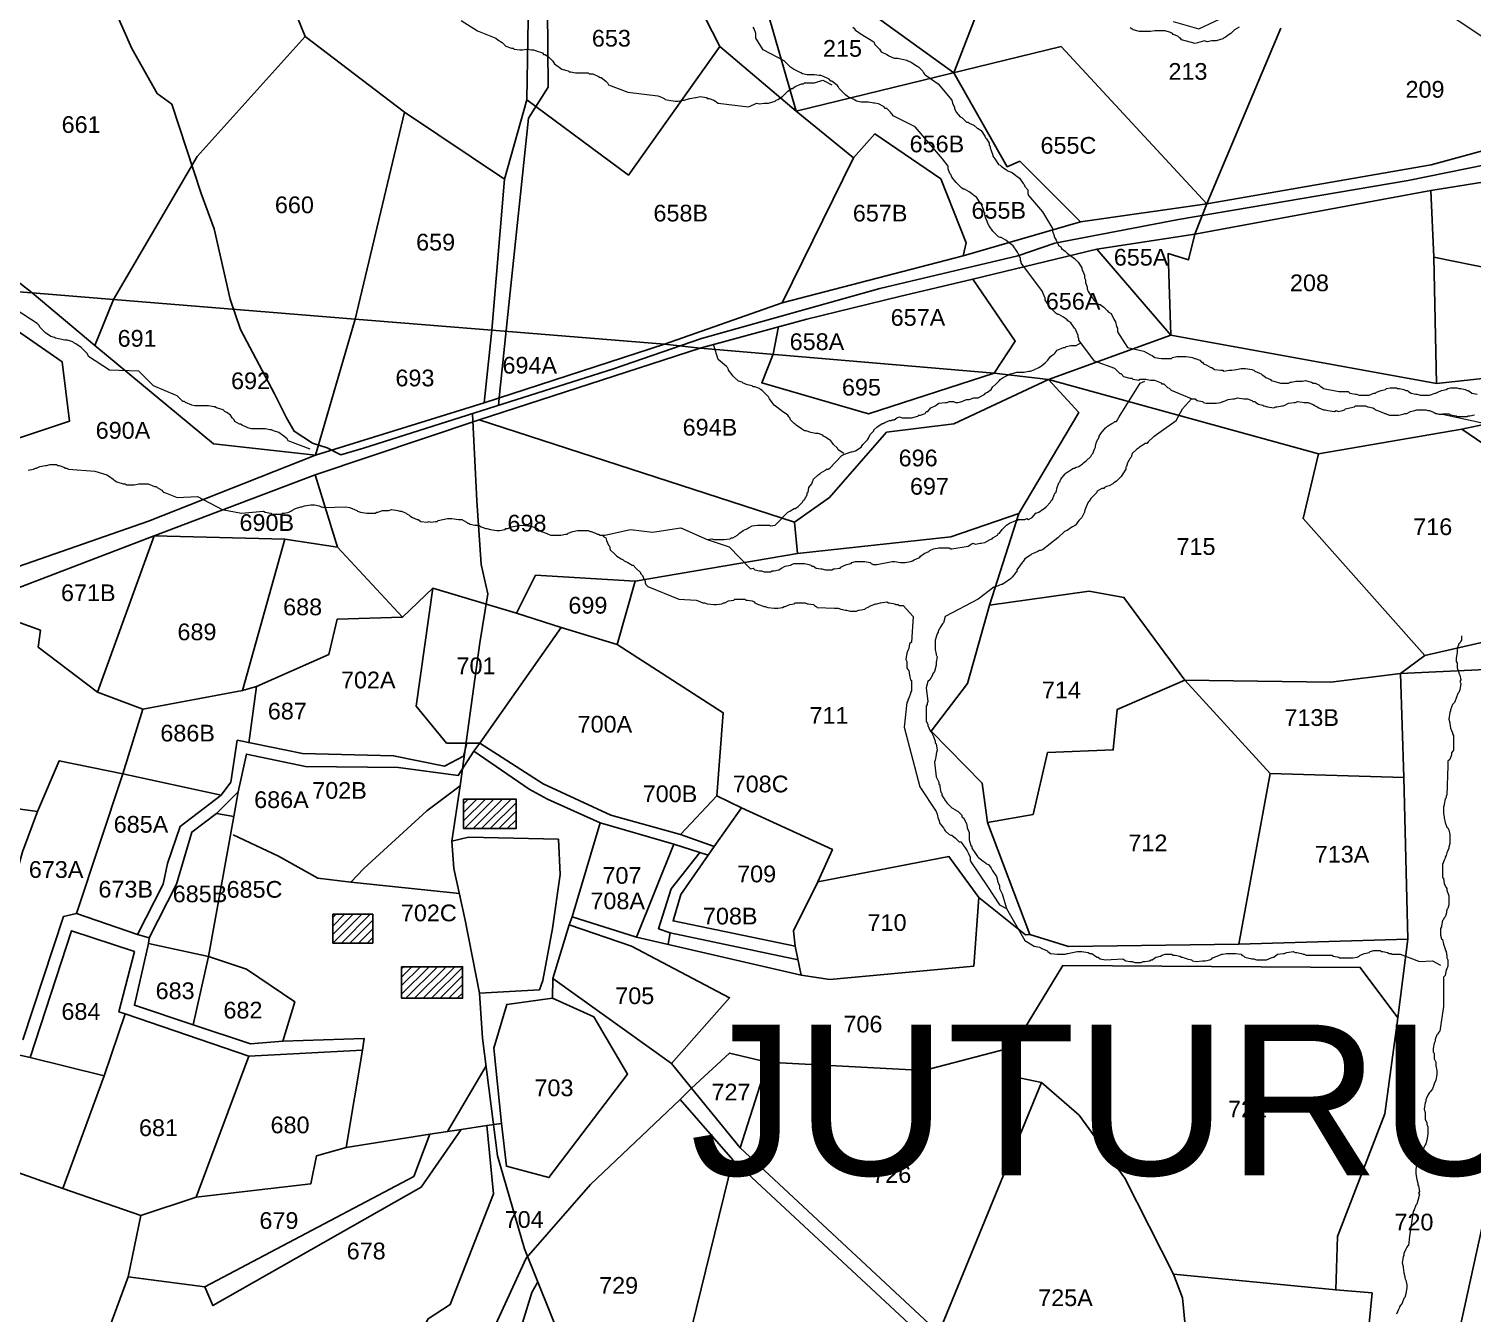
# Model space of a CAD drawing. Header units: inches. Extents: x -72 to 3350, y -615 to 1801.
# Drawn here: x 830.6 to 1128.7, y 288.4 to 553.7 of the extents above; entities that cross this region are included whole.
import ezdxf
from ezdxf.enums import TextEntityAlignment as Align

# ---------------------------------------------------------------- set-up
doc = ezdxf.new("R2010")
doc.units = ezdxf.units.IN
doc.header["$LTSCALE"] = 15
doc.header["$MEASUREMENT"] = 0
for name, color, linetype in [('PLOT', 255, 'Continuous'), ('PLOT NO', 7, 'Continuous'), ('ROAD', 50, 'Continuous'), ('STREAM', 130, 'Continuous'), ('VILLAGE', 20, 'Continuous')]:
    doc.layers.add(name, color=color, linetype=linetype)
doc.styles.get("Standard").update_dxf_attribs({"font": 'arial.ttf'})

msp = doc.modelspace()

# ---------------------------------------------------------------- hatches: boundary and pattern name
at = {"layer": 'VILLAGE', "linetype": 'ByBlock'}
h = msp.add_hatch(dxfattribs=at)
h.set_pattern_fill('ANSI31', color=256, scale=10, style=0)
h.paths.add_polyline_path([(907.57, 359.93), (920.17, 359.93), (920.17, 353.4), (907.57, 353.4)])
h.paths.add_polyline_path([(893.35, 370.78), (901.63, 370.78), (901.63, 364.81), (893.35, 364.81)])
h.paths.add_polyline_path([(920.38, 394.55), (931.21, 394.55), (931.21, 388.48), (920.38, 388.48)])

# ---------------------------------------------------------------- linework, layer by layer
at = {"layer": 'PLOT', "color": 0}
for points in [[(1418.08, 528.69), (1399.36, 528.56), (1371.28, 530.64), (1330.27, 541.65), (1272.75, 552.75), (1227.58, 544.21), (1213.92, 535.8), (1205.67, 533.99), (1120.21, 520.26), (1071.43, 511.25), (1073.92, 517.51), (1043.82, 550.01), (989.09, 536.65), (977.63, 576.41), (970.8, 597.9), (977.38, 631.03), (983.71, 661.32), (983.62, 730.22), (994.89, 737.87), (982.03, 751.16), (964.68, 763.72)], [(989.09, 536.65), (973.3, 550.05), (960.76, 574.64), (954.03, 591.55), (951.01, 629.64), (968.39, 652.01), (977.38, 631.03)], [(887.66, 552.13), (885.85, 556.49), (890.01, 579.12)], [(973.3, 550.05), (954.42, 523.49), (933.42, 539), (934.15, 580.58)], [(1047.82, 513.8), (1035.31, 526.34), (1032.69, 525.19), (1021.68, 544.61), (977.63, 576.41)], [(1030.72, 568.16), (1021.68, 544.61)], [(823.63, 562.08), (799.14, 524.2), (831.23, 499.17)], [(908.18, 536.46), (887.66, 552.13), (865.37, 527.34), (848.07, 497.78)], [(1089.19, 553.84), (1073.92, 517.51)], [(1066.46, 490.42), (1121.39, 480.44), (1148.78, 483.37), (1173.55, 482.68), (1193.34, 494.94), (1197.35, 499.86), (1214.87, 518.16), (1228.72, 517.82), (1248.78, 505.41), (1242.53, 516.8), (1257.44, 534.15), (1255.52, 541.06), (1228.05, 537.25), (1213.92, 535.8)], [(933.42, 539), (928.86, 522.62), (926.2, 491.44)], [(928.86, 522.62), (908.18, 536.46), (897.98, 493.7)], [(989.09, 536.65), (1000.9, 527.02)], [(1163.8, 533.66), (1153.12, 534.54), (1120.28, 525.58), (1073.92, 517.51)], [(673.42, 509.75), (743.64, 506.71), (766.06, 504.35), (815.17, 500.35), (831.23, 499.17), (848.07, 497.78), (897.98, 493.7), (926.2, 491.44), (961.9, 488.53), (986.2, 497.1), (1000.9, 527.02), (1005.33, 531.99), (1018.97, 522.68), (1024.18, 509.48), (1023.61, 506.79), (986.2, 497.1)], [(1120.21, 520.26), (1120.78, 506.55), (1121.39, 480.44)], [(1073.92, 517.51), (1047.82, 513.8), (1023.61, 506.79)], [(1071.43, 511.25), (1070.12, 505.94), (1065.91, 507.27), (1066.46, 490.42), (1041.2, 481.25), (1021.68, 472.06), (1007.75, 470.38), (995.94, 456.85), (988.73, 451.77), (989.38, 445.3), (955.82, 439.56), (952.09, 426.51), (940.57, 429.98), (923.77, 406.1), (922.52, 404.47), (919.27, 399.46), (906.91, 401.06), (887.73, 401.32), (875.52, 403.85), (873.82, 396.09), (869.34, 391.58), (864.23, 387.74), (861.08, 376.98), (855.45, 365.89), (853, 366.57), (840.41, 370.91), (837.73, 370.3), (829.36, 344.84)], [(1071.43, 511.25), (1051.18, 508.17), (1025.55, 501.99)], [(1051.18, 508.17), (1066.46, 490.42)], [(1120.78, 506.55), (1149.28, 500.73), (1148.78, 483.37)], [(969.25, 487.7), (991.27, 493.73), (1010.4, 498.36), (1025.55, 501.99), (1034.35, 489.19), (1029.96, 482.55), (969.25, 487.7)], [(815.17, 500.35), (837.45, 484.91), (838.94, 472.61), (812.04, 463.65), (795.37, 431.11)], [(831.23, 499.17), (844.23, 488.24), (848.07, 497.78)], [(844.23, 488.24), (868.74, 467.95), (889.79, 465.6), (897.98, 493.7)], [(1029.96, 482.55), (1004.02, 474.15), (981.98, 480.59), (984.34, 486.46), (985.46, 492.19)], [(926.2, 491.44), (924.63, 476.41)], [(961.9, 488.53), (924.63, 476.41), (889.79, 465.6), (855.27, 451.97), (795.37, 431.11), (786.44, 428.18), (775.44, 424.72), (703.28, 427.42), (678.03, 425.31)], [(678.51, 418.99), (701.1, 422.03), (748.74, 421.83), (777.14, 420.75), (791.37, 424.56), (818.78, 434.52), (856.49, 448.96), (889.69, 461.52), (923.63, 472.92), (969.25, 487.7), (961.9, 488.53)], [(1041.2, 481.25), (1047.47, 474.44), (1035.07, 453.53), (1029.02, 434.65), (1024.46, 418.45), (1016.96, 408.6), (1027.54, 397.85), (1028.64, 389.75), (1037.34, 366.57), (1036.47, 366.54), (1026.81, 374.26), (1020.64, 382.67), (993.55, 377.48), (996.59, 384.14), (977.8, 392.78), (972.7, 395.22), (974.02, 412.41), (952.09, 426.51)], [(1041.2, 481.25), (1029.96, 482.55)], [(1351.94, 471.18), (1345.96, 466.79), (1308.88, 474.71), (1280.52, 470.73), (1264.01, 475.77), (1253.67, 482.18), (1214.34, 482.68), (1188.38, 479.66), (1166.96, 470.57), (1138.29, 472.17), (1133.08, 472.36), (1126.62, 470.96), (1097, 465.9), (1041.2, 481.25)], [(988.73, 451.77), (923.63, 472.92)], [(1115.46, 365.63), (1114.61, 399.02), (1113.96, 420.49), (1118.97, 424.21), (1131.87, 427.16), (1139.79, 461.97), (1126.62, 470.96)], [(1097, 465.9), (1093.81, 452.5), (1118.97, 424.21)], [(931.32, 432.96), (914.05, 438.16), (907.75, 432.15), (894.32, 446.63), (889.69, 461.52)], [(1035.07, 453.53), (1021.04, 448.71), (989.38, 445.3)], [(894.32, 446.63), (883.48, 448.28), (856.49, 448.96), (844.76, 416.68), (854.13, 413.13), (874.68, 417), (883.48, 448.28)], [(1145.18, 447.95), (1156.43, 422.49), (1113.96, 420.49)], [(955.82, 439.56), (935.27, 440.82), (931.32, 432.96), (940.57, 429.98)], [(914.05, 438.16), (910.57, 413.73), (916.88, 406.12), (923.77, 406.1)], [(1113.96, 420.49), (1099.54, 418.71), (1069.38, 419.13), (1056.79, 436.21), (1049.6, 437.49), (1029.02, 434.65)], [(818.78, 434.52), (832.97, 429.43), (832.49, 425.98), (844.76, 416.68)], [(874.68, 417), (877.61, 417.79), (892.55, 424.44), (894.26, 431.71), (907.75, 432.15)], [(1156.43, 422.49), (1148.17, 386.06), (1143.31, 363.37), (1119.5, 254.73), (1112.66, 149.49)], [(877.61, 417.79), (876.02, 406.12)], [(1028.64, 389.75), (1038.02, 391.39), (1041.02, 404.18), (1054.6, 404.72), (1055.4, 413.08), (1069.38, 419.13)], [(1069.38, 419.13), (1086.97, 399.82), (1080.51, 364.62)], [(870.28, 395.35), (849.99, 399.75), (854.13, 413.13)], [(921.04, 406.13), (920.38, 403.45), (916.45, 401.39), (905.92, 403.52), (887.09, 404), (873.61, 406.72), (872.29, 398.04), (870.28, 395.35), (861.81, 388.9), (859.25, 381.28), (858.3, 377.01), (853, 366.57)], [(923.77, 406.1), (936.85, 397.72), (950.82, 391.25), (965.19, 387.24), (972.7, 395.22)], [(972.14, 384.77), (970.9, 382.96), (963.8, 385.25), (948.59, 389.63), (937.75, 394.57), (933.91, 396.58), (922.52, 404.47)], [(849.99, 399.75), (836.86, 402.48), (832.35, 392.02), (829.29, 383.63), (823.22, 361.93), (821.06, 346.5)], [(849.99, 399.75), (840.41, 370.91)], [(1086.97, 399.82), (1114.61, 399.02)], [(873.82, 396.09), (872.95, 390.93), (869.34, 391.58)], [(832.35, 392.02), (822.2, 393.35), (820.82, 389.48), (820.4, 386.2)], [(872.95, 390.93), (867.7, 362.05)], [(965.19, 387.24), (972.14, 384.77), (977.8, 392.78)], [(948.59, 389.63), (942.8, 370.21)], [(963.8, 385.25), (956.1, 366.01)], [(969.18, 383.5), (963.25, 376.01), (960.67, 367.76), (963.08, 366.96), (989.48, 361.37)], [(988.87, 364.14), (963.65, 369.39), (965.25, 374.83), (970.9, 382.96)], [(993.55, 377.48), (988.52, 367.35), (988.87, 364.14), (990.12, 358.2)], [(1026.81, 374.26), (1025.78, 360.06), (996.04, 357.32), (990.12, 358.2), (956.1, 366.01), (942.8, 370.21), (942.19, 368.55), (938.79, 357.47), (938.74, 353.43), (929.29, 352.14), (926.64, 343.1), (928.22, 327.53), (925.21, 327.11), (919.86, 326.33), (913.44, 325.33), (896.15, 322.58), (890, 320.86), (888.86, 315.08), (865.11, 312.3), (853.74, 308.54)], [(830.88, 341.14), (839.38, 367.36), (852.37, 363.1), (849.18, 350.61), (850.5, 350.17), (846.11, 337.39)], [(942.19, 368.55), (955.09, 364.17), (975.34, 353.53), (963.34, 339.95)], [(963.08, 366.96), (962.63, 364.58)], [(899.47, 342.66), (899.84, 345.13), (883.07, 344.58), (876.38, 344.02), (864.49, 347.9), (852.39, 351.96), (855.27, 364.72), (855.45, 365.89)], [(855.27, 364.72), (867.7, 362.05), (864.49, 347.9)], [(1037.34, 366.57), (1045.31, 364.09), (1080.51, 364.62), (1115.46, 365.63), (1113.36, 349.36)], [(867.7, 362.05), (875.52, 359.44), (885.54, 352.65), (883.07, 344.58)], [(967.45, 334.86), (975.34, 342.08), (983.17, 340.21), (1015.47, 338.46), (1033.92, 343.28), (1044.19, 360.18), (1105.62, 359.78), (1113.36, 349.36), (1110.72, 329.51), (1100.92, 304.21), (1100.55, 293.14), (1108.07, 292.52), (1105.86, 270.12), (1101.15, 248.16), (1095.42, 223.22)], [(908.09, 246.16), (922.29, 275.78), (933.34, 299.74), (946.62, 314.96), (965.15, 332.52), (967.45, 334.86), (963.34, 339.95), (938.79, 357.47)], [(938.74, 353.43), (947.27, 349.6), (954.23, 337.74), (938, 316.37), (929.23, 318.71), (928.22, 327.53)], [(850.5, 350.17), (876.04, 341.45), (865.11, 312.3)], [(795.41, 345.77), (799.34, 348.25), (830.88, 341.14), (846.11, 337.39), (837.56, 314.13)], [(1033.92, 343.28), (1032.54, 337.55), (1039.79, 336.02), (1018.59, 284.3)], [(876.04, 341.45), (899.47, 342.66), (896.15, 322.58)], [(983.17, 340.21), (977.51, 322.48)], [(1085.23, 224.01), (1061.35, 246.16), (1042.48, 262.51), (1039.87, 264.69), (1018.59, 284.3), (977.51, 322.48), (967.45, 334.86)], [(1039.79, 336.02), (1047.54, 329.29), (1057, 316.21), (1067.04, 296.42), (1068.87, 291.52), (1070.56, 274.35), (1063.6, 254.14), (1061.35, 246.16)], [(965.15, 332.52), (976.02, 320.06), (1017.31, 281.57), (1039.71, 261.27), (1042.06, 259.08), (1056.24, 246.82), (1080.73, 224.55), (1085.23, 224.01), (1095.42, 223.22), (1099.18, 190.61), (1105.65, 178.11), (1107.59, 174.74), (1108.94, 167.19), (1110.42, 157.88), (1112.66, 149.49), (1111.69, 140.31), (1109.51, 113.54)], [(787.73, 329.87), (805.39, 325.54), (837.56, 314.13), (853.74, 308.54), (851.06, 295.86), (841.44, 269.73)], [(913.44, 325.33), (910.11, 316.62), (866.96, 293.82), (851.06, 295.86)], [(866.96, 293.82), (868.61, 289.92), (911.62, 314.39), (919.86, 326.33)], [(925.21, 327.11), (926.55, 312.99), (917.62, 290.11), (913.04, 287.21), (897.65, 257.4), (908.09, 246.16), (902.72, 234.56)], [(976.02, 320.06), (961.94, 262.83)], [(1100.55, 293.14), (1067.04, 296.42)]]:
    msp.add_lwpolyline(points, dxfattribs=at)
at = {"layer": 'ROAD'}
for points in [[(839.32, 577.97), (851.82, 549.65), (857.05, 540.31), (860.13, 538.1), (866.15, 519.65), (868.84, 512.38), (872.16, 497.82), (874.3, 491.56), (881.34, 478.29), (883.79, 473.31), (885.37, 470.55), (889.16, 468.1), (892.21, 467.11), (895.05, 465.69), (899.72, 467.03), (951.38, 483.42), (969.56, 489.74), (1006.36, 500.04), (1034.86, 506.79), (1042.53, 509.4), (1068.07, 514.29), (1115.54, 522.37), (1148.04, 529)], [(937.56, 573.71), (937.84, 541.63), (933.78, 535.26), (929.72, 496.68), (927.83, 478.15), (927.56, 475.87)], [(922.19, 474.16), (923.11, 456.16), (924.01, 443.02), (925.38, 436.97), (923.71, 426.83), (919.66, 397.32), (917.97, 385.86), (918.39, 380.22), (920.73, 369.56), (923.64, 354.47), (924.29, 345.2), (927.38, 320.86), (932.99, 301.66), (941.04, 281.61)], [(919.66, 397.32), (912.76, 392.13), (899.77, 380.23), (897.09, 377.42), (890.25, 378.19), (882.15, 382.75), (872.77, 387.18)], [(917.97, 385.86), (921.39, 386.67), (939.96, 386.26), (940.34, 378.98), (938.73, 367.85), (936.74, 357.05), (936.05, 355.14), (923.64, 354.47)], [(919.52, 375.05), (897.09, 377.42)], [(865.84, -92.97), (864.4, -41.17), (863.45, -23.26), (863.99, -17.03), (877.39, 29.07), (881.43, 42.14), (882.2, 53.93), (887.33, 72.29), (890.3, 77.88), (894.77, 82.15), (898.03, 86.97), (913.16, 126.72), (929.37, 174.13), (929.65, 178.77), (917.37, 208.74), (917.24, 216.05), (914.92, 217.14), (912.06, 227.77), (926.79, 267.56), (934.51, 292.64), (935.73, 294.85)]]:
    msp.add_lwpolyline(points, dxfattribs=at)
at = {"layer": 'ROAD', "color": 2}
msp.add_lwpolyline([(925.02, 339.44), (917.04, 325.88)], dxfattribs=at)
at = {"layer": 'STREAM', "color": 4, "lineweight": 0}
for points in [[(1132.04, 551.22), (1121.83, 558.03)], [(919.86, 555.38), (923.27, 553.3), (927.05, 551.79), (927.43, 551.41), (928.37, 550.84), (928.56, 550.65), (929.13, 550.09), (930.26, 549.71), (930.64, 549.71), (930.83, 549.52), (931.97, 549.33), (932.34, 549.33), (932.53, 549.33), (933.48, 549.52), (934.43, 549.33), (934.8, 549.33), (935.37, 549.14), (936.69, 548.76), (936.88, 548.38), (937.26, 548.38), (938.02, 547.82), (938.4, 547.44), (938.59, 547.25), (938.77, 547.06), (939.15, 546.49), (939.91, 545.93), (940.1, 545.74), (940.67, 545.36), (941.99, 544.98), (942.18, 544.79), (942.56, 544.79), (943.5, 544.6), (943.88, 544.6), (944.26, 544.6), (945.2, 544.6), (946.15, 544.6), (946.34, 544.41), (947.1, 544.41), (948.23, 543.85), (948.61, 543.66), (948.8, 543.66), (949.74, 542.9), (949.93, 542.71), (950.12, 542.52), (950.31, 542.14), (954.28, 540.63), (960.52, 539.87), (960.9, 539.69), (961.85, 539.31), (962.03, 539.12), (962.79, 538.93), (964.12, 538.74), (964.3, 538.74), (964.68, 538.74), (965.82, 538.93), (966.01, 538.93), (966.38, 539.12), (967.14, 539.31), (968.28, 539.5), (968.46, 539.5), (969.22, 539.69), (970.54, 539.5), (970.73, 539.31), (971.11, 539.31), (972.06, 538.93), (972.44, 538.74), (972.62, 538.55), (973, 538.36), (979.24, 537.61), (980.95, 538.36), (981.51, 538.17), (982.46, 538.36), (982.84, 538.36), (983.4, 538.36), (984.73, 538.74), (984.92, 538.93), (985.3, 539.12), (986.24, 539.69), (986.43, 539.87), (986.62, 540.06), (987.38, 540.82), (988.13, 541.39), (988.32, 541.39), (988.89, 541.77), (990.21, 542.33), (990.59, 542.33), (990.78, 542.52), (991.91, 542.52), (992.29, 542.52), (992.48, 542.52), (992.86, 542.52), (994.56, 543.09), (996.45, 542.14)], [(1066.99, 555.19), (1072.29, 553.68), (1078.71, 556.71)], [(1070.77, 477.28), (1066.61, 478.98), (1066.42, 479.17), (1066.23, 479.36), (1065.86, 479.55), (1065.1, 480.31), (1064.72, 480.31), (1064.53, 480.49), (1063.21, 481.06), (1062.64, 481.06), (1062.26, 481.06), (1061.32, 481.25), (1060.37, 481.25), (1060.18, 481.25), (1059.8, 481.06), (1058.67, 481.25), (1058.48, 481.44), (1058.1, 481.44), (1056.78, 481.82), (1056.21, 482.39), (1056.02, 482.39), (1055.27, 483.14), (1054.89, 483.52), (1050.73, 485.03), (1047.51, 489.38), (1047.51, 489.76), (1047.32, 489.95), (1047.32, 490.33), (1046.94, 491.27), (1046.76, 491.65), (1046.57, 491.84), (1045.81, 492.98), (1045.24, 493.35), (1045.05, 493.54), (1044.3, 494.11), (1043.35, 494.68), (1043.16, 494.68), (1042.78, 494.87), (1042.03, 495.62), (1041.84, 495.81), (1041.65, 496), (1040.89, 497.14), (1040.51, 497.7), (1040.51, 498.08), (1040.14, 499.03), (1039.95, 499.41), (1036.73, 503.76), (1035.6, 505.27), (1035.6, 505.65), (1035.41, 505.84), (1035.41, 506.21), (1035.03, 507.16), (1034.84, 507.54), (1034.65, 507.73), (1033.9, 508.86), (1033.33, 509.24), (1033.14, 509.43), (1032.38, 510), (1031.44, 510.56), (1031.25, 510.56), (1030.87, 510.75), (1030.11, 511.51), (1029.92, 511.7), (1029.74, 511.89), (1028.98, 513.02), (1028.6, 513.59), (1028.6, 513.78), (1028.22, 514.72), (1028.03, 515.29), (1028.03, 515.67), (1027.84, 515.86), (1027.84, 516.24), (1027.47, 517.18), (1027.28, 517.56), (1027.09, 517.75), (1026.33, 518.88), (1025.76, 519.26), (1025.58, 519.45), (1024.82, 520.02), (1023.87, 520.59), (1023.68, 520.59), (1023.31, 520.78), (1022.55, 521.53), (1022.36, 521.72), (1022.17, 521.91), (1021.23, 523.04), (1021.04, 523.61), (1020.85, 523.8), (1020.47, 524.75), (1020.47, 525.31), (1019.33, 526.83), (1013.66, 533.45), (1009.12, 535.71), (1008.93, 536.09), (1008.74, 536.28), (1008.56, 536.47), (1007.8, 537.23), (1007.42, 537.23), (1007.23, 537.61), (1006.1, 538.17), (1005.34, 538.36), (1005.15, 538.36), (1004.02, 538.55), (1003.26, 538.55), (1002.88, 538.55), (1002.5, 538.55), (1001.56, 538.74), (1001.18, 538.93), (1000.99, 539.12), (999.67, 539.69), (999.29, 540.06), (999.1, 540.25), (998.34, 541.01), (997.97, 541.39), (997.78, 541.77), (997.59, 541.96), (997.4, 542.14), (996.45, 542.9), (996.26, 542.9), (995.89, 543.28), (994.75, 543.85), (994.18, 544.04), (993.81, 544.04), (992.86, 544.22), (991.91, 544.22), (991.72, 544.22), (991.35, 544.22), (990.4, 544.41), (990.02, 544.6), (989.64, 544.79), (988.51, 545.36), (987.94, 545.74), (987.75, 545.93), (987, 546.68), (986.62, 547.06), (982.27, 549.33), (980.76, 551.79), (980.76, 552.17), (980.76, 552.36), (980.76, 552.73), (980.38, 553.68), (980.19, 554.06)], [(1000.8, 554.06), (1001.18, 553.68), (1001.18, 553.49), (1001.56, 553.3), (1002.31, 552.73), (1005.15, 551.03), (1005.34, 550.47), (1006.1, 549.71), (1006.29, 549.52), (1006.66, 548.95), (1007.8, 548.38), (1008.18, 548.2), (1008.37, 548.01), (1009.31, 547.63), (1009.69, 547.63), (1010.07, 547.63), (1011.01, 547.44), (1011.96, 547.25), (1012.15, 547.06), (1012.72, 546.87), (1013.85, 546.12), (1014.23, 545.93), (1014.42, 545.74), (1015.17, 544.98), (1015.36, 544.6), (1015.55, 544.41), (1015.74, 544.22), (1018.39, 542.33), (1021.23, 538.93), (1021.41, 538.36), (1021.79, 537.42), (1021.79, 537.23), (1022.17, 536.47), (1022.93, 535.53), (1023.31, 535.34), (1023.5, 535.15), (1024.25, 534.39), (1024.63, 534.39), (1024.82, 534.2), (1025.76, 533.82), (1026.52, 533.07), (1026.71, 533.07), (1027.28, 532.69), (1028.03, 531.55), (1028.22, 531.18), (1028.41, 530.99), (1028.98, 530.04), (1028.98, 529.66), (1029.17, 529.47), (1029.17, 529.1), (1029.36, 528.53), (1029.74, 527.58), (1029.74, 527.39), (1030.11, 526.83), (1030.87, 525.69), (1031.25, 525.5), (1031.44, 525.31), (1032.19, 524.75), (1032.57, 524.56), (1032.76, 524.37), (1033.71, 523.99), (1034.46, 523.42), (1034.65, 523.23), (1035.22, 522.86), (1035.98, 521.72), (1036.17, 521.53), (1036.35, 521.15), (1036.92, 520.4), (1036.92, 520.02), (1036.92, 519.64), (1037.11, 519.26), (1039.95, 515.86), (1042.03, 512.45), (1042.03, 511.89), (1042.41, 510.94), (1042.41, 510.75), (1042.78, 510), (1043.35, 508.86), (1043.73, 508.67), (1043.92, 508.29), (1044.68, 507.73), (1044.86, 507.54), (1045.05, 507.35), (1045.81, 506.78), (1046.57, 506.21), (1046.76, 506.02), (1047.32, 505.46), (1048.08, 504.32), (1048.08, 504.13), (1048.27, 503.76), (1048.65, 502.81), (1048.65, 502.43), (1048.65, 502.24), (1048.84, 501.86), (1048.84, 501.3), (1049.21, 500.35), (1049.21, 499.97), (1049.4, 499.41), (1050.16, 498.27), (1050.35, 498.08), (1050.54, 497.7), (1051.29, 496.95), (1051.67, 496.76), (1051.86, 496.76), (1052.62, 496.19), (1053.37, 495.43), (1053.56, 495.25), (1054.13, 494.87), (1054.7, 493.73), (1054.89, 493.35), (1055.08, 493.17), (1055.27, 492.22), (1055.45, 491.84), (1055.45, 491.46), (1055.45, 491.08), (1057.53, 487.87), (1060.94, 487.11), (1061.51, 486.74), (1062.26, 486.36), (1062.64, 486.17), (1063.21, 485.79), (1064.53, 485.6), (1064.91, 485.6), (1065.1, 485.6), (1066.23, 485.6), (1066.61, 485.6), (1066.8, 485.79), (1067.75, 485.98), (1068.69, 485.98), (1068.88, 485.98), (1069.64, 485.98), (1070.96, 485.79), (1071.34, 485.6), (1071.53, 485.6), (1072.47, 485.22), (1072.85, 484.84), (1073.04, 484.84), (1073.23, 484.47), (1073.8, 484.28), (1074.74, 483.71), (1074.93, 483.71), (1075.5, 483.33), (1076.82, 483.14), (1077.2, 483.14), (1077.39, 482.95), (1078.53, 483.14), (1078.9, 483.14), (1079.09, 483.14), (1080.04, 483.33), (1080.98, 483.52), (1081.36, 483.52), (1081.93, 483.52), (1083.25, 483.33), (1083.63, 483.14), (1083.82, 482.95), (1084.77, 482.58), (1085.14, 482.39), (1085.33, 482.2), (1085.71, 482.01), (1086.09, 481.63), (1087.04, 481.25), (1087.22, 481.06), (1087.79, 480.87), (1089.12, 480.49), (1089.49, 480.49), (1089.87, 480.49), (1090.82, 480.49), (1091.2, 480.68), (1091.38, 480.68), (1092.33, 480.87), (1093.28, 480.87), (1093.65, 480.87), (1094.22, 481.06), (1095.55, 480.68), (1095.92, 480.49), (1096.3, 480.49), (1097.06, 480.12), (1097.44, 479.74), (1097.63, 479.74), (1098, 479.36), (1101.22, 478.79), (1103.11, 478.79), (1103.49, 478.41), (1104.62, 478.23), (1104.81, 478.23), (1105.38, 478.04), (1106.7, 478.04), (1107.08, 478.04), (1107.46, 478.04), (1108.4, 478.41), (1108.78, 478.41), (1108.97, 478.6), (1109.92, 478.98), (1110.86, 479.17), (1111.05, 479.36), (1111.81, 479.55), (1113.13, 479.55), (1113.32, 479.36), (1113.7, 479.36), (1114.65, 479.17), (1115.02, 478.98), (1115.4, 478.98), (1115.59, 478.79), (1116.16, 478.41), (1117.1, 478.23), (1117.29, 478.23), (1118.05, 478.04), (1119.37, 478.04), (1119.75, 478.04), (1119.94, 478.04), (1121.07, 478.41), (1121.26, 478.41), (1121.64, 478.6), (1122.4, 478.98), (1123.34, 479.17), (1123.72, 479.36), (1124.29, 479.55), (1125.61, 479.55), (1125.99, 479.36), (1126.37, 479.36), (1127.32, 479.17), (1127.69, 478.98), (1127.88, 478.98), (1128.26, 478.79), (1128.64, 478.41), (1129.77, 478.23)], [(1080.61, 554.06), (1079.66, 553.49), (1079.09, 552.92), (1078.9, 552.73), (1078.53, 552.55), (1077.77, 551.98), (1077.39, 551.79), (1077.2, 551.6), (1075.88, 551.22), (1075.12, 551.22), (1074.93, 551.22), (1073.99, 551.03), (1073.42, 551.22), (1071.53, 550.65), (1068.69, 551.41), (1068.5, 551.79), (1068.31, 551.79), (1067.94, 552.17), (1066.99, 552.55), (1066.8, 552.73), (1066.42, 552.92), (1065.29, 553.3), (1064.53, 553.3), (1064.34, 553.3), (1063.21, 553.3), (1062.26, 553.11), (1062.07, 553.11), (1061.69, 553.11), (1060.75, 553.11), (1060.37, 553.11), (1059.99, 553.11), (1058.67, 553.49), (1058.1, 553.87)], [(888.66, 466.88), (884.12, 468.58), (883.93, 468.96), (882.99, 469.72), (882.8, 469.9), (882.23, 470.28), (881.1, 470.66), (880.72, 470.85), (880.34, 470.85), (879.39, 471.04), (879.02, 471.04), (878.83, 471.04), (877.88, 471.04), (876.75, 471.04), (876.56, 471.04), (875.8, 471.23), (874.67, 471.8), (874.29, 471.99), (874.1, 471.99), (873.15, 472.55), (872.96, 472.93), (872.78, 473.12), (872.59, 473.31), (872.21, 473.88), (871.45, 474.44), (871.07, 474.63), (870.7, 475.01), (869.37, 475.39), (868.99, 475.58), (868.8, 475.58), (867.67, 475.77), (867.29, 475.77), (867.1, 475.77), (866.16, 475.77), (865.21, 475.77), (864.83, 475.77), (864.27, 475.96), (862.94, 476.52), (862.75, 476.71), (862.37, 476.71), (861.62, 477.47), (861.43, 477.66), (861.24, 477.85), (860.86, 478.04), (856.32, 479.93), (853.3, 482.95), (847.25, 483.14), (842.9, 485.98), (842.71, 486.55), (841.95, 487.3), (841.76, 487.49), (841.38, 487.87), (840.25, 488.63), (839.87, 488.82), (839.68, 489), (838.55, 489.38), (838.17, 489.38), (837.98, 489.38), (837.03, 489.57), (836.09, 489.76), (835.9, 489.95), (835.14, 490.14), (834.01, 490.9), (833.82, 491.08), (833.63, 491.27), (832.87, 492.03), (832.68, 492.41), (832.5, 492.6), (832.31, 492.79), (827.96, 495.62)], [(970.73, 448.16), (971.68, 448.35), (972.06, 448.16), (973.19, 448.16), (973.38, 448.16), (974.14, 448.16), (975.46, 448.35), (975.65, 448.54), (976.03, 448.54), (976.97, 449.1), (977.16, 449.29), (977.35, 449.48), (978.11, 450.05), (979.05, 450.43), (979.24, 450.62), (980, 450.99), (981.13, 451.18), (981.51, 451.18), (981.89, 451.18), (982.84, 451.18), (983.22, 451.18), (983.59, 451.18), (983.78, 450.99), (984.73, 451.18), (987.38, 453.83), (987.75, 454.02), (988.7, 454.59), (988.89, 454.59), (989.46, 454.97), (990.4, 455.91), (990.59, 456.29), (990.78, 456.48), (991.35, 457.42), (991.35, 457.8), (991.54, 457.99), (991.72, 458.94), (992.29, 459.69), (992.48, 460.07), (992.67, 460.64), (993.62, 461.58), (993.99, 461.77), (994.18, 461.96), (995.13, 462.53), (995.32, 462.72), (995.7, 462.72), (996.07, 462.91), (998.53, 465.56), (998.91, 465.74), (999.48, 465.93), (1000.42, 466.31), (1000.61, 466.31), (1001.37, 466.5), (1002.5, 467.26), (1002.69, 467.64), (1002.88, 467.82), (1003.64, 468.58), (1003.83, 468.77), (1004.02, 469.15), (1004.4, 469.9), (1005.15, 470.66), (1005.15, 470.85), (1005.72, 471.42), (1006.85, 472.17), (1007.04, 472.17), (1007.42, 472.36), (1008.37, 472.74), (1008.74, 472.74), (1008.93, 472.93), (1009.31, 472.93), (1009.88, 473.31), (1010.45, 473.5), (1011.01, 473.31), (1011.96, 473.31), (1012.15, 473.31), (1012.91, 473.31), (1014.23, 473.69), (1014.42, 473.88), (1014.8, 473.88), (1015.74, 474.25), (1015.93, 474.63), (1016.31, 474.63), (1016.88, 475.39), (1017.82, 475.77), (1018.01, 475.96), (1018.58, 476.33), (1019.9, 476.52), (1020.28, 476.52), (1020.66, 476.71), (1021.6, 476.71), (1021.98, 476.52), (1022.17, 476.52), (1022.55, 476.52), (1023.31, 476.71), (1024.25, 477.09), (1024.82, 477.09), (1025.76, 477.47), (1026.14, 477.47), (1026.71, 477.47), (1028.03, 478.23), (1028.22, 478.41), (1028.6, 478.6), (1029.36, 479.17), (1029.55, 479.55), (1029.74, 479.74), (1030.3, 480.31), (1031.06, 481.06), (1031.25, 481.25), (1031.82, 481.63), (1032.95, 482.2), (1033.33, 482.39), (1033.52, 482.39), (1034.65, 482.76), (1035.03, 482.76), (1035.22, 482.76), (1035.6, 482.76), (1036.17, 482.76), (1037.11, 482.95), (1037.49, 482.95), (1038.06, 483.14), (1039.19, 483.71), (1039.57, 483.9), (1039.76, 484.09), (1040.51, 484.66), (1040.89, 485.03), (1041.08, 485.22), (1041.65, 485.98), (1042.41, 486.55), (1042.6, 486.74), (1042.97, 487.3), (1044.3, 487.87), (1044.68, 487.87), (1044.86, 488.06), (1045.81, 488.25), (1046.19, 488.25), (1046.57, 488.25), (1046.94, 488.25), (1047.89, 488.82)], [(998.91, 465.93), (997.78, 466.69), (997.59, 467.07), (996.83, 467.82), (996.64, 468.01), (996.26, 468.58), (995.13, 469.34), (994.75, 469.53), (994.56, 469.72), (993.62, 470.09), (993.24, 470.09), (993.05, 470.09), (992.1, 470.28), (991.16, 470.66), (990.78, 470.66), (990.21, 471.04), (989.08, 471.8), (988.89, 471.99), (988.7, 472.17), (987.94, 472.93), (987.75, 473.31), (987.56, 473.5), (987.38, 473.88), (986.24, 474.63), (984.54, 475.96), (984.16, 476.52), (983.59, 477.28), (983.4, 477.66), (983.03, 478.04), (982.08, 478.98), (981.7, 479.17), (981.51, 479.36), (980.57, 479.74), (980.19, 479.74), (980, 479.93), (979.05, 480.12), (978.11, 480.49), (977.92, 480.68), (977.16, 480.87), (976.22, 481.82), (976.03, 482.01), (975.84, 482.2), (975.08, 483.14), (975.08, 483.33), (974.89, 483.71), (974.71, 483.9), (973, 485.41), (972.06, 488.25)], [(830.42, 462.53), (831.55, 462.72), (831.93, 462.91), (832.12, 462.91), (832.87, 463.29), (834.01, 463.48), (834.2, 463.48), (834.95, 463.66), (836.28, 463.66), (836.47, 463.48), (836.85, 463.48), (837.79, 463.1), (838.17, 462.91), (838.36, 462.91), (838.74, 462.72), (844.22, 462.34), (846.68, 461.58), (847.25, 461.21), (848, 460.64), (848.19, 460.45), (848.76, 460.07), (850.08, 459.69), (850.46, 459.69), (850.65, 459.5), (851.78, 459.5), (852.16, 459.5), (852.35, 459.5), (853.3, 459.69), (854.24, 459.69), (854.62, 459.69), (855.19, 459.69), (856.51, 459.13), (856.89, 459.13), (857.08, 458.94), (858.03, 458.37), (858.21, 458.18), (858.4, 457.99), (858.78, 457.8), (861.24, 456.86), (865.4, 457.05), (870.51, 454.4), (874.48, 453.64), (879.02, 454.02), (879.39, 453.83), (880.53, 453.64), (880.72, 453.45), (881.47, 453.45), (882.8, 453.45), (882.99, 453.64), (883.37, 453.64), (884.31, 453.83), (884.69, 454.02), (884.88, 454.21), (885.64, 454.59), (886.77, 454.97), (886.96, 454.97), (887.53, 455.15), (888.85, 455.34), (889.23, 455.34), (889.61, 455.34), (890.55, 455.15), (890.93, 454.97), (891.12, 454.97), (891.5, 454.78), (896.04, 454.97), (896.79, 454.78), (897.36, 454.59), (898.31, 454.21), (898.49, 454.02), (899.06, 453.83), (900.39, 453.64), (900.76, 453.64), (901.14, 453.64), (902.09, 453.64), (902.47, 453.83), (902.65, 453.83), (903.6, 454.21), (904.55, 454.21), (904.92, 454.21), (905.49, 454.4), (906.82, 454.21), (907.19, 454.02), (907.57, 454.02), (908.52, 453.64), (908.71, 453.45), (909.08, 453.26), (909.27, 453.07), (909.84, 452.7), (910.79, 452.32), (910.98, 452.32), (911.54, 451.94), (912.87, 451.75), (913.24, 451.94), (913.62, 451.75), (914.57, 451.94), (914.95, 451.94), (915.14, 452.13), (916.08, 452.32), (917.03, 452.51), (917.41, 452.51), (917.97, 452.51), (919.3, 452.32), (919.67, 452.32), (920.05, 452.32), (921, 451.75), (921.19, 451.56), (921.38, 451.56), (921.75, 451.37), (922.7, 451.18), (923.46, 451.18), (924.02, 450.8), (924.97, 450.43), (925.16, 450.43), (925.92, 450.24), (927.24, 450.05), (927.62, 450.05), (927.81, 450.05), (928.94, 450.24), (929.13, 450.43), (929.51, 450.43), (930.26, 450.8), (931.4, 450.99), (931.59, 450.99), (932.34, 451.18), (933.67, 450.99), (933.86, 450.99), (934.24, 450.99), (935.18, 450.62), (935.56, 450.43), (935.75, 450.24), (936.13, 450.05), (936.51, 449.86), (937.45, 449.48), (937.83, 449.29), (938.4, 449.1), (939.72, 449.1), (940.1, 449.1), (940.48, 449.1), (941.42, 449.29), (941.8, 449.29), (941.99, 449.48), (942.93, 449.86), (943.88, 450.05), (944.07, 450.05), (944.83, 450.05), (946.15, 450.05), (946.53, 449.86), (946.72, 449.86), (947.66, 449.48), (948.04, 449.29), (948.23, 449.29), (948.61, 449.1), (949.55, 449.1), (954.85, 450.24), (959.39, 449.67), (965.25, 450.62), (970.73, 448.16), (975.27, 446.64), (979.62, 442.11), (980.19, 442.3), (980.57, 441.92), (981.51, 441.73), (981.89, 441.73), (982.46, 441.54), (983.78, 441.54), (984.16, 441.73), (984.54, 441.73), (985.48, 441.92), (985.86, 442.11), (986.05, 442.3), (986.81, 442.67), (987.94, 442.86), (988.13, 443.05), (988.7, 443.24), (990.02, 443.24), (990.4, 443.24), (990.78, 443.24), (991.72, 443.05), (992.1, 442.86), (992.29, 442.67), (992.67, 442.67), (993.24, 442.3), (994.18, 442.11), (994.37, 442.11), (995.13, 441.92), (996.45, 441.92), (996.83, 442.11), (997.02, 442.11), (998.15, 442.3), (998.34, 442.48), (998.72, 442.67), (999.48, 443.05), (1000.42, 443.24), (1000.61, 443.43), (1001.37, 443.62), (1002.69, 443.62), (1003.07, 443.62), (1003.26, 443.62), (1004.4, 443.43), (1004.58, 443.24), (1004.96, 443.05), (1005.15, 443.05), (1005.72, 443.05), (1008.93, 443.62), (1009.5, 443.62), (1010.64, 443.43), (1010.82, 443.43), (1011.58, 443.43), (1012.72, 443.62), (1013.09, 443.81), (1013.47, 444), (1014.42, 444.38), (1014.61, 444.56), (1014.8, 444.75), (1015.55, 445.32), (1016.5, 445.7), (1016.69, 445.89), (1017.44, 446.27), (1018.58, 446.46), (1018.96, 446.46), (1019.33, 446.46), (1020.28, 446.46), (1020.66, 446.46), (1021.04, 446.27), (1021.23, 446.27), (1024.63, 446.83), (1025.58, 447.4), (1026.14, 447.21), (1027.09, 447.4), (1027.28, 447.4), (1028.03, 447.59), (1029.17, 448.16), (1029.55, 448.35), (1029.74, 448.54), (1030.68, 449.1), (1030.87, 449.48), (1031.06, 449.48), (1031.63, 450.24), (1032.38, 450.99), (1032.57, 451.18), (1033.14, 451.56), (1034.46, 452.13), (1034.65, 452.13), (1035.03, 452.32), (1035.98, 452.32), (1036.35, 452.32), (1036.73, 452.51), (1037.11, 452.32), (1037.87, 452.7), (1038.62, 453.64), (1039.19, 453.83), (1039.95, 454.4), (1040.33, 454.59), (1040.7, 454.97), (1041.65, 455.91), (1041.84, 456.29), (1042.03, 456.48), (1042.41, 457.42), (1042.6, 457.8), (1042.78, 457.99), (1042.97, 458.94), (1043.35, 459.88), (1043.54, 460.07), (1043.73, 460.64), (1044.68, 461.77), (1044.86, 461.96), (1045.24, 462.15), (1046, 462.72), (1046.38, 462.91), (1046.57, 462.91), (1046.94, 463.1), (1047.51, 463.29), (1048.27, 463.85), (1048.46, 464.04), (1049.02, 464.42), (1049.97, 465.37), (1050.16, 465.74), (1050.35, 465.93), (1050.73, 466.88), (1050.92, 467.26), (1050.92, 467.45), (1051.1, 468.39), (1051.67, 469.34), (1051.67, 469.53), (1052.05, 470.09), (1053, 471.23), (1053.19, 471.42), (1053.37, 471.61), (1054.32, 472.17), (1054.7, 472.36), (1054.89, 472.55), (1055.27, 472.55), (1055.83, 473.5), (1060.18, 480.49), (1061.13, 480.87)], [(1061.69, 468.2), (1063.02, 469.53), (1067.56, 472.74), (1068.88, 475.2), (1070.77, 477.28), (1071.53, 477.28), (1071.91, 476.9), (1073.04, 476.71), (1073.23, 476.52), (1073.8, 476.33), (1075.12, 476.33), (1075.5, 476.33), (1075.88, 476.33), (1076.82, 476.52), (1077.2, 476.71), (1077.39, 476.71), (1078.34, 477.09), (1079.28, 477.28), (1079.66, 477.28), (1080.23, 477.47), (1081.55, 477.28), (1081.93, 477.28), (1082.31, 477.28), (1083.25, 476.9), (1083.44, 476.71), (1083.82, 476.71), (1084.01, 476.52), (1084.58, 476.15), (1085.52, 475.96), (1085.71, 475.77), (1086.47, 475.58), (1087.79, 475.39), (1088.17, 475.58), (1088.36, 475.58), (1089.49, 475.77), (1089.68, 475.77), (1090.06, 475.96), (1090.82, 476.33), (1091.95, 476.52), (1092.14, 476.52), (1092.71, 476.71), (1094.03, 476.52), (1094.41, 476.52), (1094.79, 476.52), (1095.73, 476.15), (1096.11, 475.96), (1096.3, 475.77), (1096.68, 475.58), (1097.06, 475.39), (1098, 475.01), (1098.38, 475.01), (1098.95, 474.82), (1100.27, 474.63), (1100.65, 474.82), (1101.03, 474.63), (1101.98, 474.82), (1102.35, 475.01), (1102.54, 475.2), (1103.49, 475.39), (1104.43, 475.58), (1104.62, 475.77), (1105.38, 475.77), (1106.7, 475.77), (1107.08, 475.58), (1107.27, 475.58), (1108.22, 475.39), (1108.59, 475.2), (1108.78, 475.01), (1109.16, 474.82), (1109.73, 474.63), (1110.67, 474.25), (1110.86, 474.25), (1111.62, 473.88), (1112.94, 473.88), (1113.13, 473.88), (1113.51, 473.88), (1114.46, 474.07), (1114.83, 474.25), (1115.21, 474.25), (1115.97, 474.63), (1116.91, 474.82), (1117.29, 475.01), (1117.86, 475.01), (1119.18, 475.01), (1119.56, 474.82), (1119.94, 474.82), (1120.89, 474.44), (1121.26, 474.25), (1121.45, 474.25), (1121.83, 474.07), (1122.59, 474.07)], [(1129.21, 473.88), (1128.26, 473.69), (1127.88, 473.69), (1127.69, 473.5), (1126.37, 473.5), (1125.61, 473.5), (1125.42, 473.69), (1124.29, 473.88), (1123.91, 474.07), (1122.59, 474.07), (1130.53, 472.36)], [(1061.88, 468.2), (1061.51, 468.01), (1061.13, 468.01), (1060.94, 467.82), (1059.99, 467.26), (1059.8, 467.07), (1059.43, 466.88), (1058.48, 465.93), (1058.29, 465.18), (1058.1, 464.99), (1057.53, 464.04), (1057.35, 463.29), (1057.16, 463.1), (1057.16, 462.72), (1056.59, 461.77), (1056.4, 461.58), (1056.21, 461.21), (1055.27, 460.26), (1054.7, 459.88), (1054.51, 459.69), (1053.75, 459.31), (1053.19, 459.13), (1052.81, 458.94), (1052.62, 458.75), (1052.24, 458.75), (1051.29, 458.18), (1051.1, 457.8), (1050.92, 457.61), (1049.97, 456.67), (1049.59, 456.1), (1049.4, 455.91), (1049.02, 454.97), (1048.65, 454.02), (1048.65, 453.83), (1048.46, 453.45), (1048.08, 452.7), (1047.7, 452.32), (1047.51, 452.13), (1046.76, 451.18), (1046.19, 450.8), (1045.81, 450.62), (1045.05, 450.05), (1044.49, 449.86), (1043.16, 448.54), (1039.95, 446.08), (1039.57, 445.89), (1039.38, 445.89), (1039, 445.7), (1038.06, 445.32), (1037.68, 445.13), (1037.49, 444.94), (1036.35, 444.19), (1035.98, 443.62), (1035.79, 443.43), (1035.22, 442.67), (1034.65, 441.92), (1034.65, 441.54), (1034.46, 441.35), (1033.71, 440.4), (1033.52, 440.21), (1033.33, 440.03), (1032.19, 439.27), (1031.63, 438.89), (1031.44, 438.89), (1030.49, 438.51), (1029.92, 438.32), (1026.71, 435.87), (1019.9, 432.27), (1019.52, 430.95), (1019.33, 430.76), (1019.15, 430.57), (1018.96, 430.19), (1018.39, 429.25), (1018.39, 429.06), (1018.2, 428.68), (1017.82, 427.36), (1017.82, 426.79), (1017.82, 426.41), (1017.82, 425.46), (1018.01, 424.52), (1018.01, 424.33), (1018.2, 423.95), (1018.01, 422.82), (1018.01, 422.63), (1018.01, 422.25), (1017.63, 420.93), (1017.25, 420.36), (1017.25, 420.17), (1016.69, 419.22), (1016.31, 418.85), (1015.93, 417.52), (1016.31, 414.69), (1016.12, 414.31), (1016.12, 414.12), (1015.93, 413.74), (1015.93, 412.61), (1015.93, 412.42), (1015.93, 412.04), (1015.93, 410.71), (1016.31, 409.96), (1016.31, 409.77), (1016.69, 408.82), (1017.25, 408.07), (1017.25, 407.88), (1017.44, 407.5), (1017.82, 406.55), (1017.82, 406.18), (1018.01, 405.99), (1018.2, 404.66), (1018.01, 403.91), (1018.01, 403.72), (1017.82, 402.58), (1017.63, 402.2), (1018.01, 399.18), (1018.58, 398.04), (1018.58, 397.67), (1018.77, 397.48), (1018.77, 397.1), (1018.96, 395.96), (1019.15, 395.77), (1019.15, 395.4), (1019.9, 394.26), (1020.28, 393.69), (1020.47, 393.51), (1021.23, 392.75), (1021.98, 392.37), (1022.17, 392.18), (1022.55, 391.99), (1023.31, 391.24), (1023.31, 390.86), (1023.68, 390.67), (1024.25, 389.53), (1024.44, 388.78), (1024.44, 388.59), (1024.82, 387.64), (1024.82, 387.08), (1024.82, 386.7), (1024.82, 386.51), (1024.82, 386.13), (1025.2, 385), (1025.39, 384.81), (1025.39, 384.43), (1026.14, 383.29), (1026.52, 382.73), (1026.71, 382.54), (1027.47, 381.97), (1028.22, 381.4), (1028.41, 381.21), (1028.79, 381.02), (1029.36, 380.27), (1029.55, 379.89), (1029.74, 379.7), (1030.49, 378.57), (1030.68, 377.81), (1030.68, 377.62), (1031.06, 376.67), (1031.06, 376.11), (1031.63, 374.97), (1032.57, 371.95)], [(949.18, 448.91), (949.74, 448.54), (949.93, 447.97), (950.31, 447.02), (950.5, 446.83), (950.69, 446.08), (951.63, 445.13), (951.82, 444.94), (952.01, 444.75), (952.96, 444.19), (953.34, 444), (953.52, 443.81), (954.28, 443.43), (955.23, 442.86), (955.42, 442.86), (955.98, 442.3), (956.93, 441.35), (956.93, 441.16), (957.31, 440.78), (957.69, 439.84), (957.87, 439.65), (957.87, 439.27), (958.06, 438.89), (958.44, 438.51), (964.87, 435.87), (968.46, 435.68), (968.84, 435.49), (969.79, 435.11), (970.17, 435.11), (970.73, 434.92), (972.06, 434.73), (972.44, 434.73), (972.62, 434.73), (973.76, 434.92), (974.14, 435.11), (974.33, 435.11), (975.08, 435.49), (976.22, 435.68), (976.41, 435.87), (977.16, 435.87), (978.49, 435.87), (978.68, 435.68), (979.05, 435.68), (980, 435.49), (980.38, 435.3), (980.57, 435.11), (980.95, 434.92), (981.32, 434.73), (982.46, 434.35), (982.65, 434.35), (983.22, 434.16), (984.54, 433.97), (984.92, 433.97), (985.3, 433.97), (986.24, 434.16), (986.62, 434.35), (986.81, 434.35), (987.75, 434.73), (988.7, 434.92), (988.89, 435.11), (989.64, 435.11), (990.97, 435.11), (991.35, 434.92), (991.54, 434.92), (992.67, 434.73), (992.86, 434.54), (993.24, 434.35), (993.43, 434.16), (997.02, 433.97), (997.78, 433.97), (998.34, 433.79), (999.29, 433.6), (999.48, 433.6), (1000.23, 433.41), (1001.56, 433.41), (1001.94, 433.6), (1002.13, 433.6), (1003.26, 433.79), (1003.45, 433.97), (1003.83, 434.16), (1004.58, 434.54), (1005.53, 434.92), (1005.72, 434.92), (1006.48, 435.11), (1007.8, 435.3), (1008.18, 435.11), (1008.37, 435.11), (1009.5, 434.92), (1009.69, 434.73), (1010.07, 434.73), (1010.45, 434.54), (1011.2, 434.54), (1013.28, 432.27), (1012.91, 426.98), (1012.53, 426.6), (1012.34, 425.65), (1012.15, 425.28), (1011.96, 424.71), (1011.77, 423.38), (1011.96, 423.01), (1011.96, 422.63), (1011.96, 421.68), (1012.15, 421.3), (1012.34, 421.11), (1012.53, 420.17), (1012.72, 419.22), (1012.91, 419.03), (1012.91, 418.28), (1012.91, 416.95), (1012.72, 416.58), (1012.72, 416.39), (1012.34, 415.44), (1012.15, 415.06), (1012.15, 414.87), (1011.96, 414.5), (1011.39, 409.39), (1014.61, 397.1), (1018.01, 391.99), (1018.2, 391.42), (1018.39, 390.48), (1018.58, 390.29), (1018.77, 389.53), (1019.52, 388.59), (1019.71, 388.21), (1019.9, 388.02), (1020.66, 387.26), (1021.04, 387.08), (1021.23, 387.08), (1021.98, 386.51), (1022.74, 385.75), (1023.12, 385.75), (1023.5, 385.18), (1024.25, 384.05), (1024.44, 383.86), (1024.63, 383.48), (1025.01, 382.54), (1025.01, 382.16), (1025.01, 381.97), (1025.2, 381.59), (1028.6, 376.49), (1031.06, 372.7), (1032.57, 371.95), (1036.35, 365.33), (1038.25, 364.19), (1039.38, 364), (1039.95, 363.63), (1040.89, 363.25), (1041.08, 363.06), (1041.65, 362.68), (1042.97, 362.49), (1043.35, 362.49), (1043.73, 362.49), (1044.68, 362.49), (1045.05, 362.68), (1045.24, 362.68), (1046.19, 362.87), (1047.13, 363.06), (1047.51, 363.06), (1048.08, 363.06), (1049.4, 362.87), (1049.78, 362.68), (1050.16, 362.68), (1050.92, 362.11), (1051.29, 361.92), (1051.48, 361.92), (1051.86, 361.55), (1053, 361.36), (1056.59, 361.55), (1057.16, 361.17), (1058.1, 360.98), (1058.48, 360.98), (1059.05, 360.79), (1060.37, 360.79), (1060.75, 360.98), (1061.13, 360.98), (1062.07, 361.17), (1062.45, 361.36), (1062.64, 361.36), (1063.4, 361.92), (1064.34, 362.11), (1064.72, 362.3), (1065.29, 362.49), (1066.61, 362.49), (1066.99, 362.3), (1067.37, 362.3), (1068.31, 362.11), (1068.69, 361.92), (1068.88, 361.92), (1069.26, 361.73), (1069.83, 361.55), (1070.77, 361.36), (1070.96, 361.17), (1071.72, 360.98), (1073.04, 361.17), (1073.23, 361.17), (1073.61, 361.17), (1074.55, 361.36), (1074.93, 361.55), (1075.12, 361.73), (1076.07, 362.11), (1077.01, 362.49), (1077.2, 362.49), (1077.96, 362.68), (1079.28, 362.68), (1079.66, 362.68), (1079.85, 362.68), (1080.98, 362.49), (1081.17, 362.3), (1081.55, 362.11), (1081.74, 361.92), (1082.31, 361.73), (1083.25, 361.55), (1083.63, 361.55), (1084.2, 361.36), (1085.52, 361.36), (1085.9, 361.36), (1086.28, 361.36), (1087.22, 361.73), (1087.6, 361.92), (1087.79, 361.92), (1088.55, 362.49), (1089.68, 362.68), (1089.87, 362.68), (1090.44, 362.87), (1091.76, 363.06), (1092.14, 362.87), (1092.52, 362.87), (1093.47, 362.68), (1093.84, 362.49), (1094.03, 362.49), (1094.41, 362.3), (1098, 362.3), (1099.71, 362.3), (1100.08, 362.11), (1101.22, 361.92), (1101.41, 361.73), (1101.98, 361.73), (1103.3, 361.73), (1103.68, 361.73), (1104.06, 361.73), (1105, 361.92), (1105.38, 362.11), (1105.57, 362.3), (1106.51, 362.68), (1107.46, 362.87), (1107.65, 363.06), (1108.4, 363.25), (1109.73, 363.25), (1109.92, 363.06), (1110.3, 363.06), (1111.24, 362.87), (1111.62, 362.68), (1112, 362.68), (1112.19, 362.49), (1113.89, 362.49), (1117.86, 360.98), (1120.51, 361.17), (1122.21, 360.22)], [(1126.56, 428.3), (1126.56, 427.36), (1126.37, 427.17), (1126.18, 426.79), (1125.99, 426.6), (1125.61, 425.65), (1125.61, 425.28), (1125.61, 424.9), (1125.42, 423.57), (1125.42, 423.01), (1125.61, 422.63), (1125.61, 421.68), (1125.99, 420.74), (1125.99, 420.55), (1126.18, 420.17), (1126.37, 419.22), (1126.18, 418.85), (1126.37, 418.47), (1126.18, 417.14), (1125.99, 416.58), (1125.8, 416.39), (1125.42, 415.44), (1125.24, 414.87), (1125.05, 414.5), (1124.86, 414.31), (1124.67, 414.12), (1124.29, 412.98), (1124.29, 412.79), (1124.1, 412.42), (1123.91, 411.09), (1124.1, 410.34), (1124.1, 410.15), (1124.29, 409.2), (1124.67, 408.26), (1124.67, 408.07), (1124.86, 407.69), (1124.86, 406.74), (1124.86, 406.36), (1124.86, 405.99), (1124.86, 404.66), (1124.48, 404.1), (1124.48, 403.72), (1124.1, 402.77), (1123.72, 402.39), (1123.72, 401.45), (1123.53, 395.4), (1123.34, 395.21), (1123.34, 394.83), (1123.16, 394.64), (1122.97, 393.51), (1122.97, 393.32), (1122.78, 392.94), (1122.78, 391.61), (1122.97, 390.86), (1122.97, 390.67), (1123.16, 389.72), (1123.53, 388.78), (1123.72, 388.59), (1123.91, 388.21), (1124.1, 387.26), (1124.1, 386.89), (1124.1, 386.7), (1124.1, 385.37), (1123.91, 384.62), (1123.91, 384.43), (1123.53, 383.48), (1123.34, 382.92), (1123.16, 382.54), (1123.16, 382.35), (1122.97, 381.97), (1122.59, 381.02), (1122.59, 380.65), (1122.59, 380.27), (1122.59, 378.94), (1122.59, 378.38), (1122.78, 378.19), (1122.97, 377.05), (1123.34, 376.3), (1123.53, 376.11), (1123.53, 375.73), (1123.91, 374.59), (1123.91, 374.41), (1123.91, 374.03), (1123.91, 372.7), (1123.72, 371.95), (1123.53, 371.76), (1123.34, 370.81), (1123.16, 370.24), (1122.97, 370.06), (1122.78, 369.68), (1122.59, 369.49), (1122.4, 368.35), (1122.4, 368.16), (1122.21, 367.79), (1122.21, 366.46), (1122.4, 365.71), (1122.59, 365.52), (1122.78, 364.57), (1123.16, 363.63), (1123.16, 363.44), (1123.34, 363.06), (1123.53, 362.11), (1123.53, 361.73), (1123.72, 361.36), (1123.72, 360.03), (1123.53, 359.47), (1123.34, 359.28), (1123.16, 358.14), (1122.78, 357.76), (1122.78, 351.71), (1122.02, 346.61), (1121.83, 346.42), (1121.64, 346.04), (1121.45, 345.85), (1121.07, 344.9), (1121.07, 344.53), (1120.89, 344.15), (1120.7, 343.01), (1120.7, 342.26), (1120.89, 342.07), (1120.89, 340.93), (1121.26, 340.18), (1121.26, 339.8), (1121.26, 339.42), (1121.45, 338.47), (1121.45, 338.1), (1121.45, 337.72), (1121.26, 336.39), (1120.89, 335.83), (1120.89, 335.64), (1120.51, 334.69), (1120.13, 334.13), (1119.94, 333.94), (1119.75, 333.75), (1119.56, 333.37), (1119.18, 332.42), (1119.18, 332.04), (1118.99, 331.86), (1118.81, 330.53), (1118.99, 329.78), (1118.99, 329.59), (1118.99, 328.45), (1119.37, 327.7), (1119.37, 327.32), (1119.56, 326.94), (1119.56, 325.99), (1119.56, 325.62), (1119.56, 325.43), (1119.37, 324.1), (1119.18, 323.35), (1118.99, 323.16), (1118.62, 322.21), (1118.24, 321.83), (1118.05, 321.45), (1118.05, 321.27), (1117.86, 320.89), (1117.48, 319.94), (1117.29, 319.56), (1117.29, 319.37), (1117.1, 318.05), (1117.1, 317.29), (1117.1, 317.11), (1117.29, 315.97), (1117.48, 315.21), (1117.48, 314.84), (1117.67, 314.65), (1117.86, 313.51), (1117.67, 313.13), (1117.86, 312.94), (1117.48, 311.62), (1117.29, 310.86), (1117.1, 310.68), (1116.73, 309.73), (1116.54, 309.35), (1115.78, 304.25), (1115.59, 302.35), (1115.4, 302.17), (1115.21, 301.98), (1115.02, 301.6), (1114.65, 300.65), (1114.65, 300.27), (1114.46, 300.09), (1114.27, 298.76), (1114.46, 298.01), (1114.46, 297.82), (1114.65, 296.68), (1114.83, 295.93), (1114.83, 295.55), (1115.02, 295.17), (1115.21, 294.22), (1115.21, 293.84), (1115.21, 293.66), (1115.02, 292.33), (1114.83, 291.58), (1114.65, 291.39), (1114.27, 290.44), (1113.89, 289.87), (1113.7, 289.68), (1113.7, 289.5), (1113.51, 289.12), (1113.13, 288.17)]]:
    msp.add_lwpolyline(points, dxfattribs=at)
at = {"layer": 'VILLAGE', "linetype": 'ByBlock'}
for points in [[(920.38, 394.55), (931.21, 394.55), (931.21, 388.48), (920.38, 388.48)], [(893.35, 370.78), (901.63, 370.78), (901.63, 364.81), (893.35, 364.81)], [(907.57, 359.93), (920.17, 359.93), (920.17, 353.4), (907.57, 353.4)]]:
    msp.add_lwpolyline(points, close=True, dxfattribs=at)

# ---------------------------------------------------------------- texts
at = {"layer": 'PLOT NO'}
for s, p in [('653', (950.91, 551.75)), ('215', (998.65, 549.65)), ('213', (1070.02, 544.89)), ('209', (1118.99, 541.19)), ('661', (841.37, 533.91)), ('656B', (1018.16, 529.91)), ('655C', (1045.33, 529.62)), ('660', (885.43, 517.33)), ('658B', (965.24, 515.62)), ('657B', (1006.43, 515.62)), ('655B', (1030.94, 516.19)), ('659', (914.6, 509.62)), ('655A', (1060.34, 506.5)), ('208', (1095.12, 501.21)), ('656A', (1046.3, 497.41)), ('657A', (1014.25, 494.06)), ('691', (852.94, 489.75)), ('658A', (993.38, 489.06)), ('693', (910.33, 481.56)), ('694A', (934.05, 484.19)), ('692', (876.37, 480.98)), ('695', (1002.57, 479.65)), ('690A', (850.02, 470.74)), ('694B', (971.27, 471.38)), ('696', (1014.28, 465.03)), ('697', (1016.62, 459.18)), ('690B', (879.73, 451.68)), ('698', (933.47, 451.57)), ('716', (1120.59, 450.83)), ('715', (1071.69, 446.74)), ('671B', (842.85, 437.18)), ('688', (887.13, 434.26)), ('699', (946.06, 434.6)), ('689', (865.3, 429.1)), ('701', (922.95, 422.09)), ('702A', (900.69, 419.16)), ('714', (1043.88, 417.1)), ('687', (883.97, 412.74)), ('700A', (949.57, 410.03)), ('711', (995.86, 411.84)), ('713B', (1095.58, 411.4)), ('686B', (863.37, 408.19)), ('702B', (894.75, 396.35)), ('700B', (963.02, 395.66)), ('708C', (981.74, 397.68)), ('686A', (882.76, 394.44)), ('685A', (853.74, 389.34)), ('712', (1061.74, 385.51)), ('713A', (1101.85, 383.17)), ('673A', (836.21, 380.01)), ('707', (953.1, 378.79)), ('709', (980.92, 379.09)), ('673B', (850.59, 375.95)), ('685B', (865.93, 374.97)), ('685C', (877.19, 375.91)), ('702C', (913.2, 371.04)), ('708A', (952.22, 373.53)), ('708B', (975.46, 370.39)), ('710', (1007.86, 369.05)), ('683', (860.79, 354.96)), ('705', (955.74, 353.93)), ('684', (841.33, 350.68)), ('682', (874.8, 350.96)), ('706', (1002.88, 348.08)), ('703', (939.05, 334.91)), ('727', (975.62, 334.03)), ('721', (1082.32, 330.51)), ('681', (857.35, 326.67)), ('680', (884.53, 327.24)), ('726', (1008.83, 317)), ('679', (882.23, 307.49)), ('704', (932.9, 307.71)), ('720', (1116.71, 307.17)), ('678', (900.26, 301.2)), ('729', (952.4, 294.09)), ('725A', (1044.72, 291.54))]:
    msp.add_text(s, height=3.456, dxfattribs=at).set_placement(p, align=Align.MIDDLE_CENTER)
at = {"layer": 'PLOT NO', "color": 1}
msp.add_text('JUTURU', height=31.104, dxfattribs=at).set_placement((1054.05, 332.41), align=Align.MIDDLE_CENTER)

doc.saveas('drawing.dxf')
